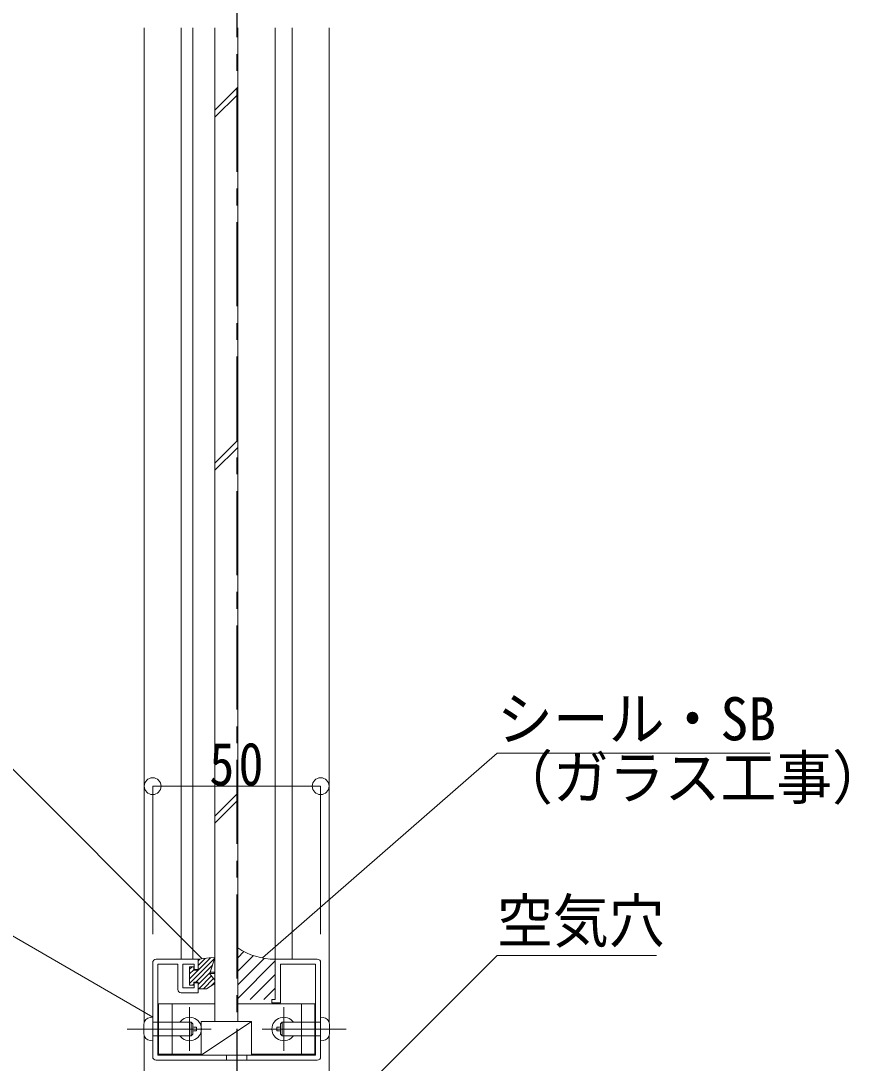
# Model space of a CAD drawing. Units: millimetres, scale not verified. Extents: x -1050 to 1050, y -742 to 742.
# Drawn here: x -644.2 to -397.7, y -175.2 to 134.9 of the extents above; entities that cross this region are included whole.
import ezdxf
from ezdxf.enums import TextEntityAlignment as Align

# ---------------------------------------------------------------- set-up
doc = ezdxf.new("R2010")
doc.units = ezdxf.units.MM
doc.header["$LTSCALE"] = 5
doc.linetypes.add('CHAIN1', pattern=[8, 5, -1, 1, -1])
doc.linetypes.add('DASHED1', pattern=[1.8, 1.2, -0.6])
doc.layers.add('0-0_通り芯', color=7, linetype='CHAIN1')
for name, color, linetype, lineweight in [('0-3_寸法', 54, 'Continuous', 20), ('0-4_手摺部材', 92, 'Continuous', 20), ('0-7_ガラス', 6, 'Continuous', 20), ('0-8_その他', 11, 'Continuous', 20), ('0-9_文字', 3, 'Continuous', 20), ('0-A_支柱', 6, 'Continuous', 20)]:
    doc.layers.add(name, color=color, linetype=linetype, lineweight=lineweight)
doc.styles.add('ＭＳ ゴシック', font='')
doc.styles.get('ＭＳ ゴシック').set_extended_font_data('MS Gothic')

# ---------------------------------------------------------------- blocks, each defined once
blk = doc.blocks.new('dimension_origin')
at = {"color": 0, "linetype": 'Continuous', "lineweight": -2}
blk.add_circle((0, 0), 1.25, dxfattribs=at)

msp = doc.modelspace()

# ---------------------------------------------------------------- linework, layer by layer
at = {"layer": '0-0_通り芯'}
msp.add_line((-580, 515), (-580, -449.293), dxfattribs=at)
at = {"layer": '0-3_寸法'}
for p, q in [((-605, -136.793), (-605, -92.793)), ((-555, -92.793), (-605, -92.793)), ((-555, -136.793), (-555, -92.793))]:
    msp.add_line(p, q, dxfattribs=at)
at = {"layer": '0-4_手摺部材'}
for p, q in [((-596.5, -144.293), (-596.5, 132.854)), ((-593, 132.854), (-593, -144.293)), ((-568.5, 132.854), (-568.5, -144.293)), ((-563.5, -144.293), (-563.5, 132.854)), ((-605, -173.293), (-605, -145.293)), ((-604, -144.293), (-591.5, -144.293)), ((-591.5, -147.293), (-591.5, -144.293)), ((-568.5, -144.293), (-568.5, -156.293)), ((-568.5, -144.293), (-556, -144.293)), ((-555, -173.293), (-555, -145.293)), ((-603.5, -145.793), (-597.5, -145.793)), ((-603.5, -172.793), (-603.5, -145.793)), ((-597.5, -153.293), (-597.5, -145.793)), ((-596, -152.793), (-596, -145.793)), ((-596, -145.793), (-592.7, -145.793)), ((-592.7, -147.293), (-592.7, -145.793)), ((-592.7, -147.293), (-591.5, -147.293)), ((-567, -157.293), (-567, -145.793)), ((-567, -145.793), (-556.5, -145.793)), ((-556.5, -172.793), (-556.5, -145.793)), ((-592.7, -151.293), (-591.5, -151.293)), ((-591.5, -154.293), (-591.5, -151.293)), ((-596.5, -154.293), (-591.5, -154.293)), ((-603.25, -157.543), (-586.5, -157.543)), ((-603.25, -172.543), (-603.25, -157.543)), ((-599.25, -172.543), (-599.25, -157.543)), ((-579.7, -157.543), (-556.75, -157.543)), ((-569.5, -156.293), (-568.5, -156.293)), ((-569.5, -157.293), (-569.5, -156.293)), ((-569.5, -157.293), (-567, -157.293)), ((-560.75, -172.543), (-560.75, -157.543)), ((-556.75, -172.543), (-556.75, -157.543)), ((-605.761, -161.609), (-605, -161.543)), ((-599.25, -163.043), (-593.5, -163.043)), ((-593.5, -163.043), (-593.5, -167.043)), ((-593.5, -163.043), (-593, -163.543)), ((-593, -163.543), (-593, -166.543)), ((-566.5, -163.043), (-567, -163.543)), ((-567, -163.543), (-567, -166.543)), ((-566.5, -163.043), (-566.5, -167.043)), ((-560.75, -163.043), (-566.5, -163.043)), ((-554.239, -161.609), (-555, -161.543)), ((-599.25, -167.043), (-593.5, -167.043)), ((-593.5, -167.043), (-593, -166.543)), ((-592.5, -164.543), (-592, -164.543)), ((-592.5, -165.543), (-592, -165.543)), ((-592, -164.543), (-592, -165.543)), ((-568, -164.543), (-568, -165.543)), ((-567.5, -164.543), (-568, -164.543)), ((-567.5, -165.543), (-568, -165.543)), ((-566.5, -167.043), (-567, -166.543)), ((-560.75, -167.043), (-566.5, -167.043)), ((-605.761, -168.476), (-605, -168.543)), ((-554.239, -168.476), (-555, -168.543)), ((-603.5, -172.793), (-556.5, -172.793)), ((-603.25, -172.543), (-590.6, -172.543)), ((-575.6, -172.543), (-556.75, -172.543)), ((-556, -174.293), (-604, -174.293))]:
    msp.add_line(p, q, dxfattribs=at)
at = {"layer": '0-4_手摺部材', "linetype": 'CHAIN1'}
for p, q in [((-594, -158.543), (-594, -171.543)), ((-566, -158.543), (-566, -171.543)), ((-612.6, -165.043), (-587.5, -165.043)), ((-547.4, -165.043), (-572.5, -165.043))]:
    msp.add_line(p, q, dxfattribs=at)
at = {"layer": '0-4_手摺部材', "linetype": 'DASHED1'}
for p, q in [((-605, -163.043), (-599.25, -163.043)), ((-555, -163.043), (-560.75, -163.043)), ((-605, -167.043), (-599.25, -167.043)), ((-555, -167.043), (-560.75, -167.043)), ((-583, -172.793), (-583, -174.293)), ((-577, -172.793), (-577, -174.293))]:
    msp.add_line(p, q, dxfattribs=at)
at = {"layer": '0-4_手摺部材'}
msp.add_lwpolyline([(-596, -152.793), (-592.7, -152.793), (-592.7, -151.293)], dxfattribs=at)
for centre, radius, start, end in [((-604, -145.293), 1, 90, 180.00001), ((-556, -145.293), 1, 0, 90), ((-596.5, -153.293), 1, 179.99999, 270), ((-527.6, -165.043), 80, 178.94141, 181.05859), ((-605.587, -163.602), 2, 95, 178.94141), ((-594, -165.043), 3.5, 214.84991, 145.1501), ((-566, -165.043), 3.5, 34.8499, 325.15009), ((-554.413, -163.602), 2, 1.05859, 85), ((-632.4, -165.043), 80, 358.94141, 1.05859), ((-605.587, -166.484), 2, 181.05859, 265), ((-592.5, -163.543), 1, 240, 270), ((-592.5, -166.543), 1, 90, 120), ((-567.5, -163.543), 1, 270, 300), ((-567.5, -166.543), 1, 60, 90), ((-554.413, -166.484), 2, 275, 358.94141), ((-604, -173.293), 1, 179.99999, 270), ((-556, -173.293), 1, 270, 360)]:
    msp.add_arc(centre, radius, start, end, dxfattribs=at)
at = {"layer": '0-7_ガラス'}
for p, q in [((-586.5, -162.793), (-586.5, 132.854)), ((-579.7, -162.793), (-579.7, 132.854)), ((-586.5, 108.323), (-579.7, 115.123)), ((-586.5, 106.201), (-579.7, 113.001)), ((-586.5, 3.323), (-579.7, 10.123)), ((-586.5, 1.201), (-579.7, 8.001)), ((-586.5, -101.677), (-579.7, -94.877)), ((-586.5, -103.799), (-579.7, -96.999))]:
    msp.add_line(p, q, dxfattribs=at)
at = {"layer": '0-8_その他'}
for p, q in [((-579.7, -143.839), (-577.839, -141.978)), ((-594, -150.08), (-587.771, -143.851)), ((-594, -151.494), (-586.581, -144.075)), ((-591.5, -146.166), (-589.377, -144.043)), ((-591.5, -144.751), (-590.983, -144.235)), ((-591.5, -144.474), (-591.5, -147.493)), ((-586.61, -143.712), (-591.32, -144.275)), ((-587.886, -148.143), (-586.512, -143.859)), ((-579.7, -147.88), (-575.02, -143.2)), ((-579.7, -151.922), (-571.798, -144.019)), ((-579.7, -155.963), (-568.5, -144.763)), ((-594, -146.543), (-594, -152.043)), ((-592.8, -146.543), (-594, -146.543)), ((-594, -147.251), (-593.292, -146.543)), ((-594, -148.666), (-592.8, -147.466)), ((-592.8, -146.543), (-592.8, -147.493)), ((-592.8, -147.493), (-591.5, -147.493)), ((-592.185, -151.093), (-587.249, -146.157)), ((-591.5, -151.822), (-587.821, -148.143)), ((-588.1, -148.543), (-586.5, -150.543)), ((-586.6, -148.543), (-588.1, -148.543)), ((-586.6, -148.143), (-587.886, -148.143)), ((-586.806, -148.543), (-586.5, -148.237)), ((-586.5, -148.243), (-586.5, -148.443)), ((-575.989, -156.293), (-568.5, -148.804)), ((-593.135, -152.043), (-592.8, -151.708)), ((-592.8, -151.093), (-591.5, -151.093)), ((-592.8, -151.093), (-592.8, -152.043)), ((-591.5, -151.093), (-591.5, -152.893)), ((-591.306, -153.043), (-587.525, -149.262)), ((-589.892, -153.043), (-586.897, -150.047)), ((-589, -153.043), (-586.5, -151.543)), ((-587.695, -152.26), (-586.5, -151.065)), ((-586.5, -151.543), (-586.5, -150.543)), ((-592.8, -152.043), (-594, -152.043)), ((-589, -153.043), (-591.35, -153.043)), ((-571.948, -156.293), (-568.5, -152.845)), ((-590.6, -162.793), (-590.6, -172.793)), ((-590.6, -172.793), (-575.6, -162.793))]:
    msp.add_line(p, q, dxfattribs=at)
msp.add_lwpolyline([(-590.6, -162.793), (-575.6, -162.793), (-575.6, -172.793)], dxfattribs=at)
for centre, radius, start, end in [((-568.5, -124.293), 20, 235.94515, 270), ((-591.3, -144.474), 0.2, 95.71059, 180), ((-586.6, -143.812), 0.1, 331.84892, 95.71059), ((-586.6, -148.243), 0.1, 0, 90), ((-586.6, -148.443), 0.1, 270, 360), ((-591.35, -152.893), 0.15, 180, 270)]:
    msp.add_arc(centre, radius, start, end, dxfattribs=at)
at = {"layer": '0-9_文字'}
for points in [[(-590.3, -144.16), (-652.5, -81.96), (-732.5, -81.96)], [(-572.308, -143.877), (-502.5, -83), (-421.25, -83)], [(-605, -161.512), (-652.5, -134.088), (-700, -134.088)], [(-578.799, -219.445), (-502.5, -143.158), (-455, -143.158)]]:
    msp.add_lwpolyline(points, dxfattribs=at)
at = {"layer": '0-A_支柱'}
for p, q in [((-607.5, 132.854), (-607.5, -163.019)), ((-552.5, 132.854), (-552.5, -163.019)), ((-552.5, -167.066), (-552.5, -399.293))]:
    msp.add_line(p, q, dxfattribs=at)
msp.add_lwpolyline([(-607.5, -167.066), (-607.5, -399.293), (-552.5, -399.293)], dxfattribs=at)

# ---------------------------------------------------------------- block references
at = {"layer": '0-3_寸法', "xscale": 2, "yscale": 2, "rotation": 180}
msp.add_blockref('dimension_origin', (-605, -92.793), dxfattribs=at)
at = {"layer": '0-3_寸法', "xscale": 2, "yscale": 2}
msp.add_blockref('dimension_origin', (-555, -92.793), dxfattribs=at)

# ---------------------------------------------------------------- texts
at = {"layer": '0-3_寸法', "insert": (-588.125, -92.793), "char_height": 12.83, "attachment_point": 7, "style": 'ＭＳ ゴシック'}
msp.add_mtext('\\T1.17;\\W0.85;50', dxfattribs=at)
at = {"layer": '0-9_文字', "style": 'ＭＳ ゴシック', "width": 0.95}
for s, p in [('シール・SB', (-502.5, -83)), ('（ガラス工事）', (-502.5, -100.5)), ('空気穴', (-502.5, -143.158))]:
    msp.add_text(s, height=12.83, dxfattribs=at).set_placement(p, align=Align.BOTTOM_LEFT)

doc.saveas('drawing.dxf')
